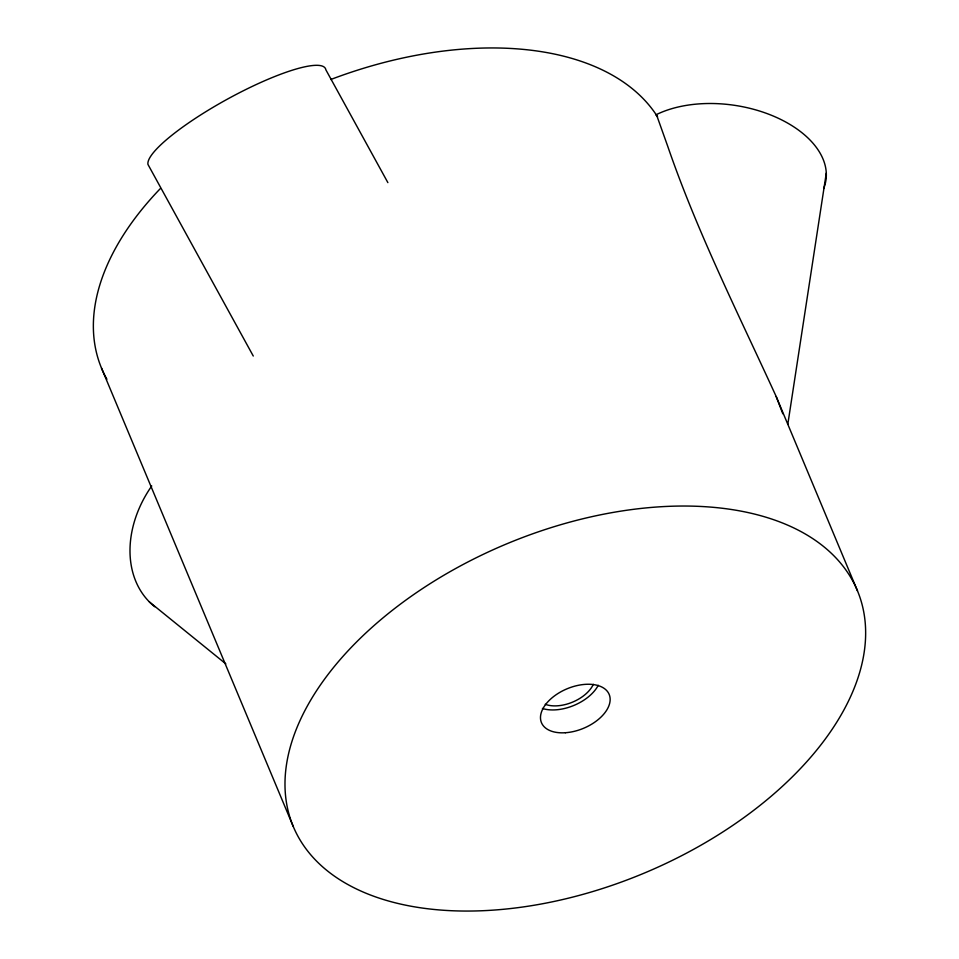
<?xml version="1.0" encoding="UTF-8"?>
<svg xmlns="http://www.w3.org/2000/svg" width="959" height="959" viewBox="0 0 959 959"><rect width="100%" height="100%" fill="white"/><g stroke="black" fill="none" stroke-linecap="round" stroke-linejoin="round"><path stroke-width="1.44" d="M787.819 424.238L826.286 173.123M149.352 601.892L225.833 663.868M657.586 116.83L655.069 113.054A305.729 178.41 -22.7 0 0 330.819 79.489M387.88 182.63L325.856 69.791A100.971 20.331 -28.8 0 0 233.085 96.068A100.971 20.331 -28.8 0 0 147.962 164.445L253.272 356.029M857.49 590.864A305.729 178.41 -22.7 0 0 375.053 624.657A305.729 178.41 -22.7 0 0 493.394 910.115A305.729 178.41 -22.7 0 0 857.49 590.864L776.203 396.546C738.346 313.845 697.349 232.414 667.704 146.212L656.843 115.715M101.51 368.136L293.142 826.226M776.203 396.546L782.808 413.761M593.309 684.342A30.568 17.837 -22.7 0 1 545.251 704.29M598.236 685.301A36.694 21.41 -22.7 0 1 542.422 708.473M106.905 379.237A305.729 178.41 -22.7 0 1 160.213 188.707M154.783 606.747A100.971 78.063 -51 0 1 151.738 485.973M655.668 114.948A100.971 60.357 8.7 0 1 775.232 116.878A100.971 60.357 8.7 0 1 823.625 188.647M565.39 732.736A36.694 21.41 -22.7 0 0 609.193 694.472A36.694 21.41 -22.7 0 0 551.353 698.416A36.694 21.41 -22.7 0 0 565.39 732.736"/></g></svg>
